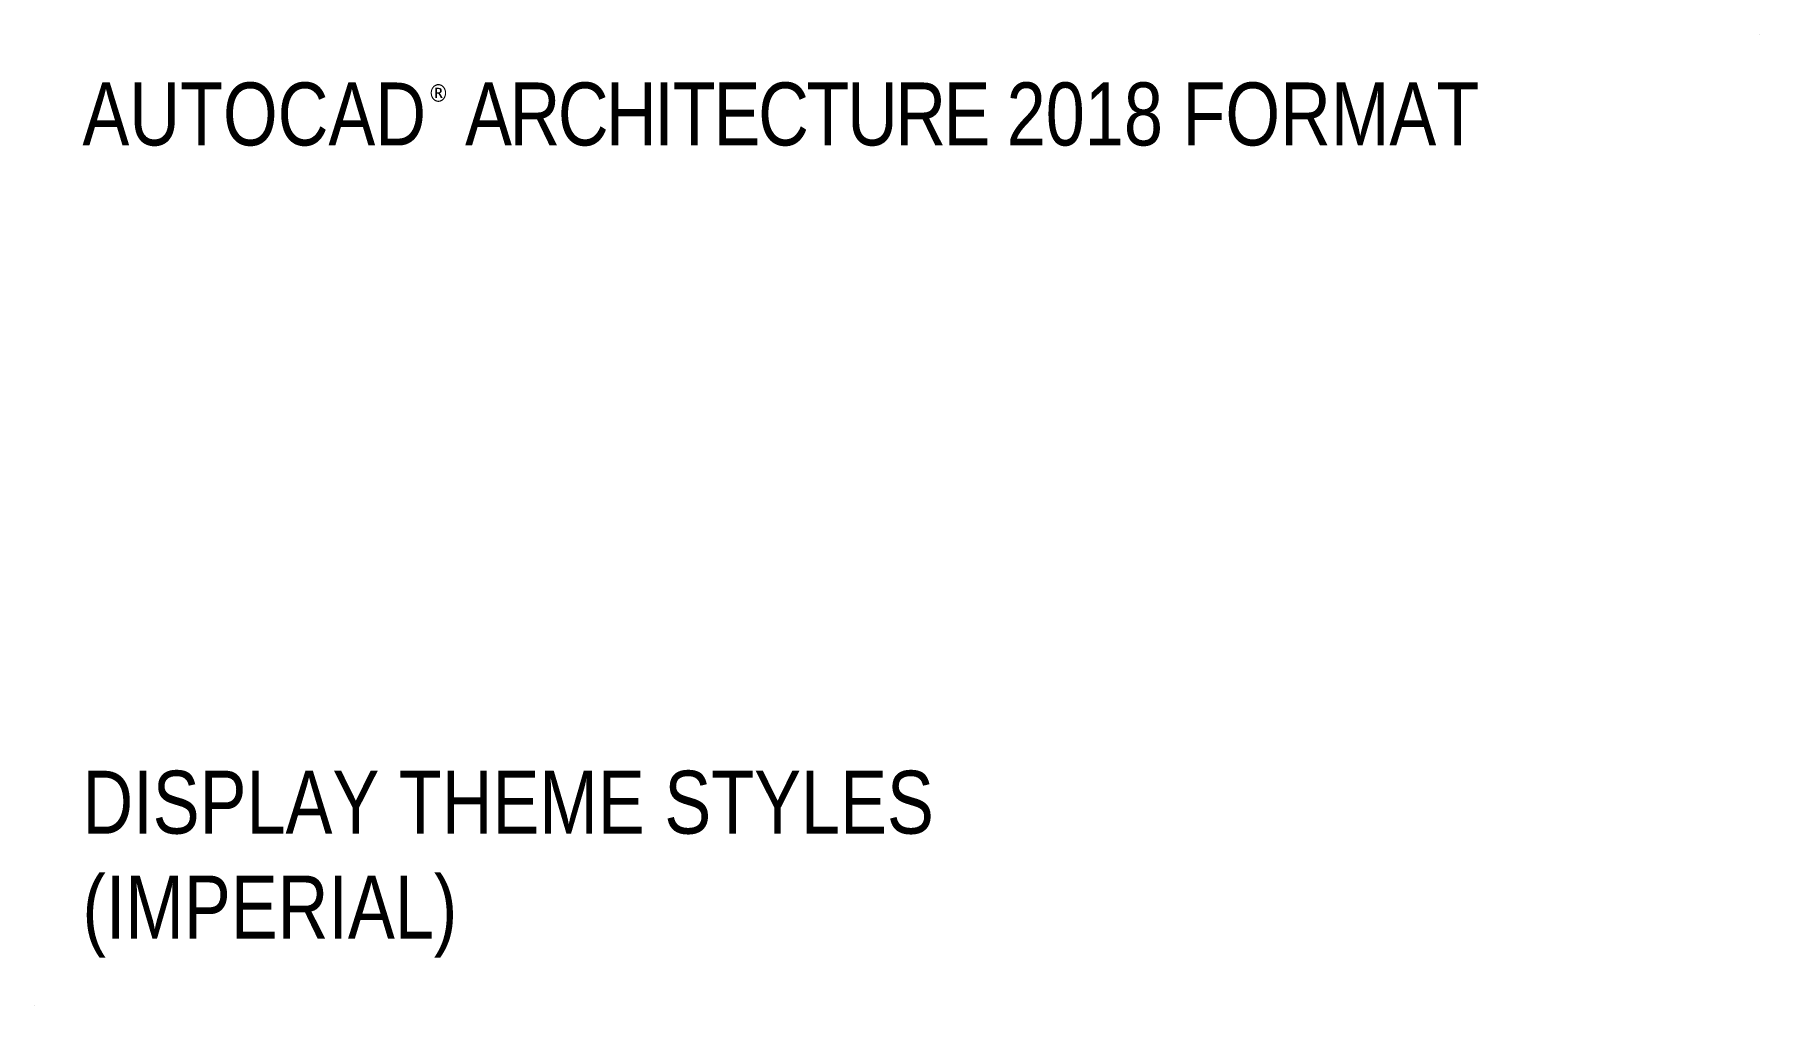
# Paper-space layout 'Plot' of a CAD drawing. Header units: inches. Extents: x 0 to 24, y 0 to 13.5.
import ezdxf

# ---------------------------------------------------------------- set-up
doc = ezdxf.new("R2010")
doc.units = ezdxf.units.IN
doc.header["$LTSCALE"] = 0.5
doc.header["$MEASUREMENT"] = 0
doc.styles.add('Title-Normal', font='arial.ttf', dxfattribs={"width": 0.75})

psp = doc.layouts.new('Plot')

# ---------------------------------------------------------------- linework, layer by layer
for p, q in [((24, 13.5), (24, 13.5)), ((0, 0), (0, 0))]:
    psp.add_line(p, q)

# ---------------------------------------------------------------- texts
at = {"color": 7, "style": 'Title-Normal'}
for s, insert, char_height, width, attachment_point in [('{\\W0.8;AUTOCAD  \\T0.95;ARCHITECTURE \\T1;2018 FORMAT}', (0.667, 12.833), 0.875, 21.55839, 1), ('{\\fTahoma|b0|i0|c0|p34;\\W1;®}', (5.472, 12.813), 0.25, 0.35257, 1), ('{\\fArial|b0|i0|c134|p34;\\W0.8;DISPLAY THEME STYLES\\P(IMPERIAL)}', (0.667, 0.667), 0.875, 17.37946, 7)]:
    psp.add_mtext(s, dxfattribs=dict(at, insert=insert, char_height=char_height, width=width, attachment_point=attachment_point))

doc.saveas('drawing.dxf')
